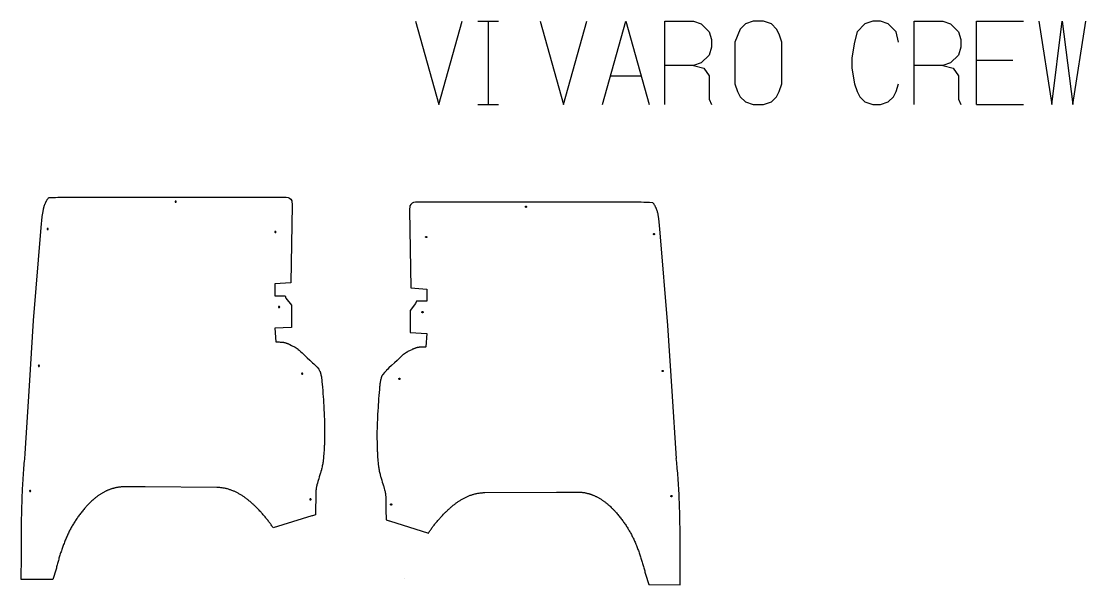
# Model space of a CAD drawing. Extents: x 149 to 7488, y 13 to 7902.
# Drawn here: x 149 to 3808, y 5966 to 7902 of the extents above; entities that cross this region are included whole.
import ezdxf

# ---------------------------------------------------------------- set-up
doc = ezdxf.new("R2010")
doc.units = 0
doc.layers.add('Default Layer', color=1, linetype='CONTINUOUS')

msp = doc.modelspace()

# ---------------------------------------------------------------- linework, layer by layer
at = {"layer": 'Default Layer'}
for points in [[(1504, 7901.8), (1584.4, 7616), (1664.7, 7901.8)], [(1718.3, 7901.8), (1789.8, 7901.8)], [(1754, 7901.8), (1754, 7616)], [(1932.6, 7901.8), (2013, 7616), (2093.4, 7901.8)], [(2146.9, 7616), (2227.3, 7901.8), (2307.7, 7616)], [(2361.2, 7616), (2361.2, 7901.8), (2459.5, 7901.8), (2486.3, 7892.8), (2513.1, 7866), (2522, 7839.2), (2522, 7812.5), (2513.1, 7785.7), (2486.3, 7758.9), (2459.5, 7749.9), (2361.2, 7749.9)], [(3164.9, 7830.3), (3156, 7866), (3129.2, 7892.8), (3102.4, 7901.8), (3075.6, 7901.8), (3048.8, 7892.8), (3022, 7866), (3013.1, 7830.3), (3004.2, 7776.7), (3004.2, 7741), (3013.1, 7687.4), (3022, 7660.6), (3031, 7642.8), (3048.8, 7624.9), (3075.6, 7616), (3102.4, 7616), (3129.2, 7624.9), (3147.1, 7642.8), (3156, 7660.6), (3164.9, 7687.4)], [(3218.5, 7616), (3218.5, 7901.8), (3316.7, 7901.8), (3343.5, 7892.8), (3370.3, 7866), (3379.2, 7839.2), (3379.2, 7812.5), (3370.3, 7785.7), (3343.5, 7758.9), (3316.7, 7749.9), (3218.5, 7749.9)], [(3432.8, 7616), (3432.8, 7901.8), (3593.5, 7901.8)], [(3647.1, 7901.8), (3691.8, 7616), (3727.5, 7901.8), (3763.2, 7616), (3807.9, 7901.8)], [(3432.8, 7767.8), (3557.8, 7767.8)], [(2459.5, 7749.9), (2495.2, 7741), (2513.1, 7714.2), (2513.1, 7633.9), (2522, 7616)], [(3316.7, 7749.9), (3352.4, 7741), (3370.3, 7714.2), (3370.3, 7633.9), (3379.2, 7616)], [(2173.7, 7714.2), (2280.9, 7714.2)], [(1718.3, 7616), (1789.8, 7616)], [(3432.8, 7616), (3593.5, 7616)], [(283.8, 7297.7), (283.8, 7297.7), (283.8, 7297.7), (283.8, 7297.7)], [(2280, 7280), (2280, 7280), (2280, 7280), (2280, 7280)], [(1465.5, 5988.4), (1465.5, 5988.4)]]:
    msp.add_lwpolyline(points, dxfattribs=at)
for points in [[(2763.1, 7830.3), (2754.2, 7857.1), (2745.2, 7875), (2727.4, 7892.8), (2700.6, 7901.8), (2664.9, 7901.8), (2638.1, 7892.8), (2620.2, 7875), (2602.4, 7830.3), (2602.4, 7687.4), (2611.3, 7660.6), (2620.2, 7642.8), (2638.1, 7624.9), (2664.9, 7616), (2700.6, 7616), (2727.4, 7624.9), (2745.2, 7642.8), (2754.2, 7660.6), (2763.1, 7687.4), (2763.1, 7830.3)], [(681.8, 7282.2), (681.8, 7282.4), (681.7, 7282.6), (681.7, 7282.8), (681.6, 7283), (681.5, 7283.2), (681.4, 7283.4), (681.3, 7283.5), (681.2, 7283.7), (681, 7283.8), (680.9, 7283.9), (680.7, 7284), (680.5, 7284.1), (680.4, 7284.2), (680.2, 7284.2), (680, 7284.2), (679.8, 7284.2), (679.6, 7284.2), (679.4, 7284.2), (679.2, 7284.2), (679, 7284.1), (678.8, 7284), (678.6, 7283.9), (678.5, 7283.8), (678.4, 7283.7), (678.2, 7283.5), (678.1, 7283.4), (678, 7283.2), (677.9, 7283), (677.9, 7282.8), (677.8, 7282.6), (677.8, 7282.4), (677.8, 7282.2), (677.8, 7282), (677.8, 7281.8), (677.9, 7281.7), (677.9, 7281.5), (678, 7281.3), (678.1, 7281.1), (678.2, 7281), (678.4, 7280.8), (678.5, 7280.7), (678.6, 7280.6), (678.8, 7280.5), (679, 7280.4), (679.2, 7280.3), (679.4, 7280.3), (679.6, 7280.3), (679.8, 7280.2), (680, 7280.3), (680.2, 7280.3), (680.4, 7280.3), (680.5, 7280.4), (680.7, 7280.5), (680.9, 7280.6), (681, 7280.7), (681.2, 7280.8), (681.3, 7281), (681.4, 7281.1), (681.5, 7281.3), (681.6, 7281.5), (681.7, 7281.7), (681.7, 7281.8), (681.8, 7282), (681.8, 7282.2)], [(1882, 7264.6), (1882, 7264.8), (1882, 7265), (1882.1, 7265.2), (1882.2, 7265.4), (1882.2, 7265.5), (1882.3, 7265.7), (1882.5, 7265.9), (1882.6, 7266), (1882.7, 7266.1), (1882.9, 7266.3), (1883, 7266.4), (1883.2, 7266.4), (1883.4, 7266.5), (1883.6, 7266.6), (1883.8, 7266.6), (1884, 7266.6), (1884.2, 7266.6), (1884.4, 7266.6), (1884.6, 7266.5), (1884.8, 7266.4), (1885, 7266.4), (1885.1, 7266.3), (1885.3, 7266.1), (1885.4, 7266), (1885.5, 7265.9), (1885.7, 7265.7), (1885.8, 7265.5), (1885.8, 7265.4), (1885.9, 7265.2), (1886, 7265), (1886, 7264.8), (1886, 7264.6), (1886, 7264.4), (1886, 7264.2), (1885.9, 7264), (1885.8, 7263.8), (1885.8, 7263.6), (1885.7, 7263.5), (1885.5, 7263.3), (1885.4, 7263.2), (1885.3, 7263), (1885.1, 7262.9), (1885, 7262.8), (1884.8, 7262.8), (1884.6, 7262.7), (1884.4, 7262.6), (1884.2, 7262.6), (1884, 7262.6), (1883.8, 7262.6), (1883.6, 7262.6), (1883.4, 7262.7), (1883.2, 7262.8), (1883, 7262.8), (1882.9, 7262.9), (1882.7, 7263), (1882.6, 7263.2), (1882.5, 7263.3), (1882.3, 7263.5), (1882.2, 7263.6), (1882.2, 7263.8), (1882.1, 7264), (1882, 7264.2), (1882, 7264.4), (1882, 7264.6)], [(241.8, 7188.2), (241.8, 7188.4), (241.7, 7188.6), (241.7, 7188.8), (241.6, 7189), (241.5, 7189.2), (241.4, 7189.4), (241.3, 7189.5), (241.2, 7189.7), (241, 7189.8), (240.9, 7189.9), (240.7, 7190), (240.5, 7190.1), (240.4, 7190.2), (240.2, 7190.2), (240, 7190.2), (239.8, 7190.2), (239.6, 7190.2), (239.4, 7190.2), (239.2, 7190.2), (239, 7190.1), (238.8, 7190), (238.6, 7189.9), (238.5, 7189.8), (238.4, 7189.7), (238.2, 7189.5), (238.1, 7189.4), (238, 7189.2), (237.9, 7189), (237.9, 7188.8), (237.8, 7188.6), (237.8, 7188.4), (237.8, 7188.2), (237.8, 7188), (237.8, 7187.8), (237.9, 7187.7), (237.9, 7187.5), (238, 7187.3), (238.1, 7187.1), (238.2, 7187), (238.4, 7186.8), (238.5, 7186.7), (238.6, 7186.6), (238.8, 7186.5), (239, 7186.4), (239.2, 7186.3), (239.4, 7186.3), (239.6, 7186.3), (239.8, 7186.2), (240, 7186.3), (240.2, 7186.3), (240.4, 7186.3), (240.5, 7186.4), (240.7, 7186.5), (240.9, 7186.6), (241, 7186.7), (241.2, 7186.8), (241.3, 7187), (241.4, 7187.1), (241.5, 7187.3), (241.6, 7187.5), (241.7, 7187.7), (241.7, 7187.8), (241.8, 7188), (241.8, 7188.2)], [(1024.8, 7178.2), (1024.8, 7178.4), (1024.7, 7178.6), (1024.7, 7178.8), (1024.6, 7179), (1024.5, 7179.2), (1024.4, 7179.4), (1024.3, 7179.5), (1024.2, 7179.7), (1024, 7179.8), (1023.9, 7179.9), (1023.7, 7180), (1023.5, 7180.1), (1023.4, 7180.2), (1023.2, 7180.2), (1023, 7180.2), (1022.8, 7180.2), (1022.6, 7180.2), (1022.4, 7180.2), (1022.2, 7180.2), (1022, 7180.1), (1021.8, 7180), (1021.6, 7179.9), (1021.5, 7179.8), (1021.4, 7179.7), (1021.2, 7179.5), (1021.1, 7179.4), (1021, 7179.2), (1020.9, 7179), (1020.9, 7178.8), (1020.8, 7178.6), (1020.8, 7178.4), (1020.8, 7178.2), (1020.8, 7178), (1020.8, 7177.8), (1020.9, 7177.7), (1020.9, 7177.5), (1021, 7177.3), (1021.1, 7177.1), (1021.2, 7177), (1021.4, 7176.8), (1021.5, 7176.7), (1021.6, 7176.6), (1021.8, 7176.5), (1022, 7176.4), (1022.2, 7176.3), (1022.4, 7176.3), (1022.6, 7176.3), (1022.8, 7176.2), (1023, 7176.3), (1023.2, 7176.3), (1023.4, 7176.3), (1023.5, 7176.4), (1023.7, 7176.5), (1023.9, 7176.6), (1024, 7176.7), (1024.2, 7176.8), (1024.3, 7177), (1024.4, 7177.1), (1024.5, 7177.3), (1024.6, 7177.5), (1024.7, 7177.7), (1024.7, 7177.8), (1024.8, 7178), (1024.8, 7178.2)], [(2322, 7170.6), (2322, 7170.8), (2322, 7171), (2322.1, 7171.2), (2322.2, 7171.4), (2322.2, 7171.5), (2322.3, 7171.7), (2322.5, 7171.9), (2322.6, 7172), (2322.7, 7172.1), (2322.9, 7172.3), (2323, 7172.4), (2323.2, 7172.4), (2323.4, 7172.5), (2323.6, 7172.6), (2323.8, 7172.6), (2324, 7172.6), (2324.2, 7172.6), (2324.4, 7172.6), (2324.6, 7172.5), (2324.8, 7172.4), (2325, 7172.4), (2325.1, 7172.3), (2325.3, 7172.1), (2325.4, 7172), (2325.5, 7171.9), (2325.7, 7171.7), (2325.8, 7171.5), (2325.8, 7171.4), (2325.9, 7171.2), (2326, 7171), (2326, 7170.8), (2326, 7170.6), (2326, 7170.4), (2326, 7170.2), (2325.9, 7170), (2325.8, 7169.8), (2325.8, 7169.6), (2325.7, 7169.5), (2325.5, 7169.3), (2325.4, 7169.2), (2325.3, 7169), (2325.1, 7168.9), (2325, 7168.8), (2324.8, 7168.8), (2324.6, 7168.7), (2324.4, 7168.6), (2324.2, 7168.6), (2324, 7168.6), (2323.8, 7168.6), (2323.6, 7168.6), (2323.4, 7168.7), (2323.2, 7168.8), (2323, 7168.8), (2322.9, 7168.9), (2322.7, 7169), (2322.6, 7169.2), (2322.5, 7169.3), (2322.3, 7169.5), (2322.2, 7169.6), (2322.2, 7169.8), (2322.1, 7170), (2322, 7170.2), (2322, 7170.4), (2322, 7170.6)], [(1539, 7160.6), (1539, 7160.8), (1539, 7161), (1539.1, 7161.2), (1539.2, 7161.4), (1539.2, 7161.5), (1539.3, 7161.7), (1539.5, 7161.9), (1539.6, 7162), (1539.7, 7162.1), (1539.9, 7162.3), (1540, 7162.4), (1540.2, 7162.4), (1540.4, 7162.5), (1540.6, 7162.6), (1540.8, 7162.6), (1541, 7162.6), (1541.2, 7162.6), (1541.4, 7162.6), (1541.6, 7162.5), (1541.8, 7162.4), (1542, 7162.4), (1542.1, 7162.3), (1542.3, 7162.1), (1542.4, 7162), (1542.5, 7161.9), (1542.7, 7161.7), (1542.8, 7161.5), (1542.8, 7161.4), (1542.9, 7161.2), (1543, 7161), (1543, 7160.8), (1543, 7160.6), (1543, 7160.4), (1543, 7160.2), (1542.9, 7160), (1542.8, 7159.8), (1542.8, 7159.6), (1542.7, 7159.5), (1542.5, 7159.3), (1542.4, 7159.2), (1542.3, 7159), (1542.1, 7158.9), (1542, 7158.8), (1541.8, 7158.8), (1541.6, 7158.7), (1541.4, 7158.6), (1541.2, 7158.6), (1541, 7158.6), (1540.8, 7158.6), (1540.6, 7158.6), (1540.4, 7158.7), (1540.2, 7158.8), (1540, 7158.8), (1539.9, 7158.9), (1539.7, 7159), (1539.6, 7159.2), (1539.5, 7159.3), (1539.3, 7159.5), (1539.2, 7159.6), (1539.2, 7159.8), (1539.1, 7160), (1539, 7160.2), (1539, 7160.4), (1539, 7160.6)], [(1037.4, 6920.3), (1037.4, 6920.5), (1037.4, 6920.7), (1037.3, 6920.9), (1037.3, 6921.1), (1037.2, 6921.3), (1037.1, 6921.4), (1037, 6921.6), (1036.8, 6921.7), (1036.7, 6921.8), (1036.5, 6922), (1036.4, 6922.1), (1036.2, 6922.1), (1036, 6922.2), (1035.8, 6922.3), (1035.6, 6922.3), (1035.4, 6922.3), (1035.2, 6922.3), (1035, 6922.3), (1034.8, 6922.2), (1034.6, 6922.1), (1034.5, 6922.1), (1034.3, 6922), (1034.1, 6921.8), (1034, 6921.7), (1033.9, 6921.6), (1033.8, 6921.4), (1033.7, 6921.3), (1033.6, 6921.1), (1033.5, 6920.9), (1033.5, 6920.7), (1033.4, 6920.5), (1033.4, 6920.3), (1033.4, 6920.1), (1033.5, 6919.9), (1033.5, 6919.7), (1033.6, 6919.5), (1033.7, 6919.3), (1033.8, 6919.2), (1033.9, 6919), (1034, 6918.9), (1034.1, 6918.8), (1034.3, 6918.6), (1034.5, 6918.5), (1034.6, 6918.5), (1034.8, 6918.4), (1035, 6918.3), (1035.2, 6918.3), (1035.4, 6918.3), (1035.6, 6918.3), (1035.8, 6918.3), (1036, 6918.4), (1036.2, 6918.5), (1036.4, 6918.5), (1036.5, 6918.6), (1036.7, 6918.8), (1036.8, 6918.9), (1037, 6919), (1037.1, 6919.2), (1037.2, 6919.3), (1037.3, 6919.5), (1037.3, 6919.7), (1037.4, 6919.9), (1037.4, 6920.1), (1037.4, 6920.3)], [(1526.4, 6902.7), (1526.4, 6902.9), (1526.4, 6903.1), (1526.4, 6903.2), (1526.5, 6903.4), (1526.6, 6903.6), (1526.7, 6903.8), (1526.8, 6903.9), (1526.9, 6904.1), (1527.1, 6904.2), (1527.2, 6904.3), (1527.4, 6904.4), (1527.6, 6904.5), (1527.8, 6904.6), (1528, 6904.6), (1528.2, 6904.6), (1528.4, 6904.7), (1528.6, 6904.6), (1528.8, 6904.6), (1529, 6904.6), (1529.1, 6904.5), (1529.3, 6904.4), (1529.5, 6904.3), (1529.6, 6904.2), (1529.8, 6904.1), (1529.9, 6903.9), (1530, 6903.8), (1530.1, 6903.6), (1530.2, 6903.4), (1530.3, 6903.2), (1530.3, 6903.1), (1530.3, 6902.9), (1530.4, 6902.7), (1530.3, 6902.4), (1530.3, 6902.2), (1530.3, 6902.1), (1530.2, 6901.9), (1530.1, 6901.7), (1530, 6901.5), (1529.9, 6901.4), (1529.8, 6901.2), (1529.6, 6901.1), (1529.5, 6901), (1529.3, 6900.9), (1529.1, 6900.8), (1529, 6900.7), (1528.8, 6900.7), (1528.6, 6900.7), (1528.4, 6900.7), (1528.2, 6900.7), (1528, 6900.7), (1527.8, 6900.7), (1527.6, 6900.8), (1527.4, 6900.9), (1527.2, 6901), (1527.1, 6901.1), (1526.9, 6901.2), (1526.8, 6901.4), (1526.7, 6901.5), (1526.6, 6901.7), (1526.5, 6901.9), (1526.4, 6902.1), (1526.4, 6902.2), (1526.4, 6902.4), (1526.4, 6902.7)], [(211.8, 6718.2), (211.8, 6718.4), (211.7, 6718.6), (211.7, 6718.8), (211.6, 6719), (211.5, 6719.2), (211.4, 6719.4), (211.3, 6719.5), (211.2, 6719.7), (211, 6719.8), (210.9, 6719.9), (210.7, 6720), (210.5, 6720.1), (210.4, 6720.2), (210.2, 6720.2), (210, 6720.2), (209.8, 6720.2), (209.6, 6720.2), (209.4, 6720.2), (209.2, 6720.2), (209, 6720.1), (208.8, 6720), (208.6, 6719.9), (208.5, 6719.8), (208.4, 6719.7), (208.2, 6719.5), (208.1, 6719.4), (208, 6719.2), (207.9, 6719), (207.9, 6718.8), (207.8, 6718.6), (207.8, 6718.4), (207.8, 6718.2), (207.8, 6718), (207.8, 6717.8), (207.9, 6717.7), (207.9, 6717.5), (208, 6717.3), (208.1, 6717.1), (208.2, 6717), (208.4, 6716.8), (208.5, 6716.7), (208.6, 6716.6), (208.8, 6716.5), (209, 6716.4), (209.2, 6716.3), (209.4, 6716.3), (209.6, 6716.3), (209.8, 6716.2), (210, 6716.3), (210.2, 6716.3), (210.4, 6716.3), (210.5, 6716.4), (210.7, 6716.5), (210.9, 6716.6), (211, 6716.7), (211.2, 6716.8), (211.3, 6717), (211.4, 6717.1), (211.5, 6717.3), (211.6, 6717.5), (211.7, 6717.7), (211.7, 6717.8), (211.8, 6718), (211.8, 6718.2)], [(2352, 6700.6), (2352, 6700.8), (2352, 6701), (2352.1, 6701.2), (2352.2, 6701.4), (2352.2, 6701.5), (2352.3, 6701.7), (2352.5, 6701.9), (2352.6, 6702), (2352.7, 6702.1), (2352.9, 6702.3), (2353, 6702.4), (2353.2, 6702.4), (2353.4, 6702.5), (2353.6, 6702.6), (2353.8, 6702.6), (2354, 6702.6), (2354.2, 6702.6), (2354.4, 6702.6), (2354.6, 6702.5), (2354.8, 6702.4), (2355, 6702.4), (2355.1, 6702.3), (2355.3, 6702.1), (2355.4, 6702), (2355.5, 6701.9), (2355.7, 6701.7), (2355.8, 6701.5), (2355.8, 6701.4), (2355.9, 6701.2), (2356, 6701), (2356, 6700.8), (2356, 6700.6), (2356, 6700.4), (2356, 6700.2), (2355.9, 6700), (2355.8, 6699.8), (2355.8, 6699.6), (2355.7, 6699.5), (2355.5, 6699.3), (2355.4, 6699.2), (2355.3, 6699), (2355.1, 6698.9), (2355, 6698.8), (2354.8, 6698.8), (2354.6, 6698.7), (2354.4, 6698.6), (2354.2, 6698.6), (2354, 6698.6), (2353.8, 6698.6), (2353.6, 6698.6), (2353.4, 6698.7), (2353.2, 6698.8), (2353, 6698.8), (2352.9, 6698.9), (2352.7, 6699), (2352.6, 6699.2), (2352.5, 6699.3), (2352.3, 6699.5), (2352.2, 6699.6), (2352.2, 6699.8), (2352.1, 6700), (2352, 6700.2), (2352, 6700.4), (2352, 6700.6)], [(1116.8, 6691.2), (1116.8, 6691.4), (1116.7, 6691.6), (1116.7, 6691.8), (1116.6, 6692), (1116.5, 6692.2), (1116.4, 6692.4), (1116.3, 6692.5), (1116.2, 6692.7), (1116, 6692.8), (1115.9, 6692.9), (1115.7, 6693), (1115.5, 6693.1), (1115.4, 6693.2), (1115.2, 6693.2), (1115, 6693.2), (1114.8, 6693.2), (1114.6, 6693.2), (1114.4, 6693.2), (1114.2, 6693.2), (1114, 6693.1), (1113.8, 6693), (1113.6, 6692.9), (1113.5, 6692.8), (1113.4, 6692.7), (1113.2, 6692.5), (1113.1, 6692.4), (1113, 6692.2), (1112.9, 6692), (1112.9, 6691.8), (1112.8, 6691.6), (1112.8, 6691.4), (1112.8, 6691.2), (1112.8, 6691), (1112.8, 6690.8), (1112.9, 6690.7), (1112.9, 6690.5), (1113, 6690.3), (1113.1, 6690.1), (1113.2, 6690), (1113.4, 6689.8), (1113.5, 6689.7), (1113.6, 6689.6), (1113.8, 6689.5), (1114, 6689.4), (1114.2, 6689.3), (1114.4, 6689.3), (1114.6, 6689.3), (1114.8, 6689.2), (1115, 6689.3), (1115.2, 6689.3), (1115.4, 6689.3), (1115.5, 6689.4), (1115.7, 6689.5), (1115.9, 6689.6), (1116, 6689.7), (1116.2, 6689.8), (1116.3, 6690), (1116.4, 6690.1), (1116.5, 6690.3), (1116.6, 6690.5), (1116.7, 6690.7), (1116.7, 6690.8), (1116.8, 6691), (1116.8, 6691.2)], [(1447, 6673.6), (1447, 6673.8), (1447, 6674), (1447.1, 6674.2), (1447.2, 6674.4), (1447.2, 6674.5), (1447.3, 6674.7), (1447.5, 6674.9), (1447.6, 6675), (1447.7, 6675.1), (1447.9, 6675.3), (1448, 6675.4), (1448.2, 6675.4), (1448.4, 6675.5), (1448.6, 6675.6), (1448.8, 6675.6), (1449, 6675.6), (1449.2, 6675.6), (1449.4, 6675.6), (1449.6, 6675.5), (1449.8, 6675.4), (1450, 6675.4), (1450.1, 6675.3), (1450.3, 6675.1), (1450.4, 6675), (1450.5, 6674.9), (1450.7, 6674.7), (1450.8, 6674.5), (1450.8, 6674.4), (1450.9, 6674.2), (1451, 6674), (1451, 6673.8), (1451, 6673.6), (1451, 6673.4), (1451, 6673.2), (1450.9, 6673), (1450.8, 6672.8), (1450.8, 6672.6), (1450.7, 6672.5), (1450.5, 6672.3), (1450.4, 6672.2), (1450.3, 6672), (1450.1, 6671.9), (1450, 6671.8), (1449.8, 6671.8), (1449.6, 6671.7), (1449.4, 6671.6), (1449.2, 6671.6), (1449, 6671.6), (1448.8, 6671.6), (1448.6, 6671.6), (1448.4, 6671.7), (1448.2, 6671.8), (1448, 6671.8), (1447.9, 6671.9), (1447.7, 6672), (1447.6, 6672.2), (1447.5, 6672.3), (1447.3, 6672.5), (1447.2, 6672.6), (1447.2, 6672.8), (1447.1, 6673), (1447, 6673.2), (1447, 6673.4), (1447, 6673.6)], [(181.8, 6288.2), (181.8, 6288.4), (181.7, 6288.6), (181.7, 6288.8), (181.6, 6289), (181.5, 6289.2), (181.4, 6289.4), (181.3, 6289.5), (181.2, 6289.7), (181, 6289.8), (180.9, 6289.9), (180.7, 6290), (180.5, 6290.1), (180.4, 6290.2), (180.2, 6290.2), (180, 6290.2), (179.8, 6290.2), (179.6, 6290.2), (179.4, 6290.2), (179.2, 6290.2), (179, 6290.1), (178.8, 6290), (178.6, 6289.9), (178.5, 6289.8), (178.4, 6289.7), (178.2, 6289.5), (178.1, 6289.4), (178, 6289.2), (177.9, 6289), (177.9, 6288.8), (177.8, 6288.6), (177.8, 6288.4), (177.8, 6288.2), (177.8, 6288), (177.8, 6287.8), (177.9, 6287.7), (177.9, 6287.5), (178, 6287.3), (178.1, 6287.1), (178.2, 6287), (178.4, 6286.8), (178.5, 6286.7), (178.6, 6286.6), (178.8, 6286.5), (179, 6286.4), (179.2, 6286.3), (179.4, 6286.3), (179.6, 6286.3), (179.8, 6286.2), (180, 6286.3), (180.2, 6286.3), (180.4, 6286.3), (180.5, 6286.4), (180.7, 6286.5), (180.9, 6286.6), (181, 6286.7), (181.2, 6286.8), (181.3, 6287), (181.4, 6287.1), (181.5, 6287.3), (181.6, 6287.5), (181.7, 6287.7), (181.7, 6287.8), (181.8, 6288), (181.8, 6288.2)], [(1145.3, 6259.5), (1145.3, 6259.7), (1145.3, 6259.9), (1145.2, 6260.1), (1145.1, 6260.3), (1145.1, 6260.4), (1145, 6260.6), (1144.8, 6260.8), (1144.7, 6260.9), (1144.6, 6261), (1144.4, 6261.1), (1144.2, 6261.2), (1144.1, 6261.3), (1143.9, 6261.4), (1143.7, 6261.4), (1143.5, 6261.5), (1143.3, 6261.5), (1143.1, 6261.5), (1142.9, 6261.4), (1142.7, 6261.4), (1142.5, 6261.3), (1142.3, 6261.2), (1142.2, 6261.1), (1142, 6261), (1141.9, 6260.9), (1141.8, 6260.8), (1141.6, 6260.6), (1141.5, 6260.4), (1141.5, 6260.3), (1141.4, 6260.1), (1141.3, 6259.9), (1141.3, 6259.7), (1141.3, 6259.5), (1141.3, 6259.3), (1141.3, 6259.1), (1141.4, 6258.9), (1141.5, 6258.7), (1141.5, 6258.5), (1141.6, 6258.4), (1141.8, 6258.2), (1141.9, 6258.1), (1142, 6257.9), (1142.2, 6257.8), (1142.3, 6257.7), (1142.5, 6257.6), (1142.7, 6257.6), (1142.9, 6257.5), (1143.1, 6257.5), (1143.3, 6257.5), (1143.5, 6257.5), (1143.7, 6257.5), (1143.9, 6257.6), (1144.1, 6257.6), (1144.2, 6257.7), (1144.4, 6257.8), (1144.6, 6257.9), (1144.7, 6258.1), (1144.8, 6258.2), (1145, 6258.4), (1145.1, 6258.5), (1145.1, 6258.7), (1145.2, 6258.9), (1145.3, 6259.1), (1145.3, 6259.3), (1145.3, 6259.5)], [(2382, 6270.6), (2382, 6270.8), (2382, 6271), (2382.1, 6271.2), (2382.2, 6271.4), (2382.2, 6271.5), (2382.3, 6271.7), (2382.5, 6271.9), (2382.6, 6272), (2382.7, 6272.1), (2382.9, 6272.3), (2383, 6272.4), (2383.2, 6272.4), (2383.4, 6272.5), (2383.6, 6272.6), (2383.8, 6272.6), (2384, 6272.6), (2384.2, 6272.6), (2384.4, 6272.6), (2384.6, 6272.5), (2384.8, 6272.4), (2385, 6272.4), (2385.1, 6272.3), (2385.3, 6272.1), (2385.4, 6272), (2385.5, 6271.9), (2385.7, 6271.7), (2385.8, 6271.5), (2385.8, 6271.4), (2385.9, 6271.2), (2386, 6271), (2386, 6270.8), (2386, 6270.6), (2386, 6270.4), (2386, 6270.2), (2385.9, 6270), (2385.8, 6269.8), (2385.8, 6269.6), (2385.7, 6269.5), (2385.5, 6269.3), (2385.4, 6269.2), (2385.3, 6269), (2385.1, 6268.9), (2385, 6268.8), (2384.8, 6268.8), (2384.6, 6268.7), (2384.4, 6268.6), (2384.2, 6268.6), (2384, 6268.6), (2383.8, 6268.6), (2383.6, 6268.6), (2383.4, 6268.7), (2383.2, 6268.8), (2383, 6268.8), (2382.9, 6268.9), (2382.7, 6269), (2382.6, 6269.2), (2382.5, 6269.3), (2382.3, 6269.5), (2382.2, 6269.6), (2382.2, 6269.8), (2382.1, 6270), (2382, 6270.2), (2382, 6270.4), (2382, 6270.6)], [(1418.5, 6241.8), (1418.5, 6242), (1418.5, 6242.2), (1418.6, 6242.4), (1418.6, 6242.6), (1418.7, 6242.8), (1418.8, 6243), (1418.9, 6243.1), (1419.1, 6243.2), (1419.2, 6243.4), (1419.4, 6243.5), (1419.5, 6243.6), (1419.7, 6243.7), (1419.9, 6243.7), (1420.1, 6243.8), (1420.3, 6243.8), (1420.5, 6243.8), (1420.7, 6243.8), (1420.9, 6243.8), (1421.1, 6243.7), (1421.3, 6243.7), (1421.4, 6243.6), (1421.6, 6243.5), (1421.7, 6243.4), (1421.9, 6243.2), (1422, 6243.1), (1422.1, 6243), (1422.2, 6242.8), (1422.3, 6242.6), (1422.4, 6242.4), (1422.4, 6242.2), (1422.5, 6242), (1422.5, 6241.8), (1422.5, 6241.6), (1422.4, 6241.4), (1422.4, 6241.2), (1422.3, 6241.1), (1422.2, 6240.9), (1422.1, 6240.7), (1422, 6240.6), (1421.9, 6240.4), (1421.7, 6240.3), (1421.6, 6240.2), (1421.4, 6240.1), (1421.3, 6240), (1421.1, 6239.9), (1420.9, 6239.9), (1420.7, 6239.8), (1420.5, 6239.8), (1420.3, 6239.8), (1420.1, 6239.9), (1419.9, 6239.9), (1419.7, 6240), (1419.5, 6240.1), (1419.4, 6240.2), (1419.2, 6240.3), (1419.1, 6240.4), (1418.9, 6240.6), (1418.8, 6240.7), (1418.7, 6240.9), (1418.6, 6241.1), (1418.6, 6241.2), (1418.5, 6241.4), (1418.5, 6241.6), (1418.5, 6241.8)]]:
    msp.add_lwpolyline(points, close=True, dxfattribs=at)
for points in [[(1078.8, 7285), (1080, 7270.3), (1075.9, 7003.7), (1020.7, 6999.4), (1020.7, 6958.6), (1055.9, 6958.6), (1059, 6950.3), (1078.4, 6926.4), (1078.4, 6850.4), (1020.3, 6847.2), (1023.7, 6800.5), (1025.6, 6800.4), (1027.5, 6800.3), (1029.5, 6800.3), (1031.4, 6800.2), (1035.3, 6800.1), (1039.2, 6800), (1041.2, 6800), (1043.1, 6799.9), (1044.9, 6799.7), (1046.8, 6799.6), (1048.6, 6799.4), (1050.3, 6799.2), (1051.2, 6799), (1052, 6798.9), (1052.9, 6798.7), (1053.7, 6798.5), (1055.3, 6798.1), (1056.9, 6797.7), (1058.5, 6797.2), (1060.1, 6796.6), (1061.7, 6796), (1063.3, 6795.4), (1064.9, 6794.7), (1066.5, 6794), (1068, 6793.3), (1069.5, 6792.6), (1072.5, 6791.2), (1078, 6788.5), (1080.5, 6787.3), (1083.1, 6786), (1085.6, 6784.7), (1088.2, 6783.4), (1089.4, 6782.7), (1090.6, 6782), (1091.9, 6781.3), (1093.1, 6780.5), (1094.3, 6779.8), (1095.5, 6779), (1096.7, 6778.2), (1097.8, 6777.4), (1098.5, 6776.9), (1099.3, 6776.2), (1100.3, 6775.4), (1101.4, 6774.4), (1104, 6772.1), (1107.1, 6769.3), (1110.6, 6766.1), (1114.5, 6762.5), (1123, 6754.6), (1132.2, 6745.9), (1141.6, 6737.1), (1150.7, 6728.6), (1154.9, 6724.7), (1158.9, 6721), (1159.2, 6720.7), (1159.6, 6720.3), (1165.8, 6713.3), (1171.9, 6706.5), (1172, 6706.4), (1172, 6706.3), (1172.7, 6705), (1173.3, 6703.8), (1174.7, 6701.4), (1175.3, 6700.1), (1175.9, 6698.9), (1176.2, 6698.3), (1176.5, 6697.6), (1176.7, 6697), (1177, 6696.3), (1177.2, 6695.6), (1177.5, 6694.7), (1177.8, 6693.7), (1178.1, 6692.5), (1178.7, 6689.9), (1179.4, 6686.9), (1180, 6683.8), (1180.7, 6680.6), (1181.2, 6677.5), (1181.5, 6676), (1181.7, 6674.6), (1181.9, 6672.9), (1182.2, 6670.4), (1182.5, 6667.3), (1182.8, 6663.6), (1183.6, 6654.9), (1184.5, 6644.8), (1185.3, 6633.8), (1186.2, 6622.7), (1186.9, 6612), (1187.6, 6602.3), (1188.2, 6592.3), (1188.9, 6581), (1189.6, 6568.6), (1190.2, 6555.8), (1190.5, 6549.3), (1190.8, 6542.9), (1191.1, 6536.6), (1191.3, 6530.4), (1191.5, 6524.5), (1191.7, 6518.8), (1191.9, 6513.4), (1191.9, 6508.5), (1192, 6503.6), (1192, 6498.6), (1192, 6493.3), (1191.9, 6488), (1191.9, 6482.6), (1191.8, 6477.2), (1191.7, 6471.9), (1191.6, 6466.6), (1191.5, 6461.4), (1191.3, 6456.4), (1191, 6447.1), (1190.9, 6442.9), (1190.7, 6439.1), (1190.5, 6435.6), (1190.4, 6432.6), (1190, 6427), (1189.6, 6421), (1189.1, 6414.9), (1188.6, 6408.9), (1188.1, 6403.1), (1187.5, 6397.8), (1187.3, 6395.3), (1187, 6393), (1186.7, 6390.8), (1186.4, 6388.9), (1185.9, 6385.3), (1185.3, 6381.6), (1184.6, 6378), (1183.9, 6374.4), (1183.1, 6370.8), (1182.3, 6367.2), (1181.5, 6363.7), (1180.6, 6360.1), (1180.1, 6358.1), (1179.4, 6355.7), (1178.6, 6353), (1177.7, 6350.1), (1175.7, 6343.6), (1173.6, 6336.8), (1171.5, 6330), (1169.6, 6323.8), (1168.7, 6321.1), (1168, 6318.7), (1167.4, 6316.6), (1167, 6315), (1165.6, 6309.4), (1164.9, 6306.6), (1164.2, 6303.8), (1163.6, 6301), (1163.4, 6299.6), (1163.1, 6298.1), (1162.9, 6296.7), (1162.7, 6295.3), (1162.5, 6293.9), (1162.3, 6292.5), (1162.2, 6291.6), (1162.1, 6290.6), (1162, 6287.8), (1161.9, 6284.2), (1161.7, 6279.9), (1161.6, 6275), (1161.5, 6269.5), (1161.4, 6257.5), (1161.1, 6231.1), (1160.9, 6218.3), (1160.7, 6206.7), (1149.9, 6203.2), (1148.5, 6202.8), (1015.4, 6161.6), (1013.7, 6164.1), (1012, 6166.6), (1010.2, 6169), (1008.5, 6171.5), (1006.7, 6173.9), (1005, 6176.4), (1003.2, 6178.8), (1001.4, 6181.2), (999.4, 6183.8), (997.5, 6186.4), (995.5, 6188.9), (993.5, 6191.5), (991.5, 6194), (989.4, 6196.5), (987.4, 6199), (985.3, 6201.5), (983.1, 6204.1), (980.8, 6206.7), (978.6, 6209.3), (976.3, 6211.8), (974.3, 6214.1), (972.2, 6216.4), (969.6, 6219.2), (967, 6221.9), (963.3, 6225.8), (959.5, 6229.7), (957.6, 6231.6), (955.7, 6233.4), (953.8, 6235.3), (951.9, 6237.2), (949.9, 6239), (948, 6240.9), (946, 6242.7), (944, 6244.5), (942, 6246.3), (940, 6248.1), (938, 6249.8), (936, 6251.6), (933.9, 6253.3), (931.9, 6255), (929.8, 6256.7), (927.7, 6258.3), (925.6, 6260), (923.5, 6261.6), (921.4, 6263.2), (919.3, 6264.7), (917.1, 6266.3), (915, 6267.8), (912.8, 6269.3), (910.6, 6270.8), (908.4, 6272.2), (906.2, 6273.6), (903.9, 6275), (901.7, 6276.4), (899.4, 6277.7), (897.2, 6279), (894.9, 6280.3), (892.5, 6281.5), (890.2, 6282.7), (887.9, 6283.9), (885.5, 6285), (883.1, 6286.1), (880.8, 6287.2), (878.3, 6288.2), (875.9, 6289.2), (873.5, 6290.2), (871, 6291.1), (868.6, 6292), (866.1, 6292.8), (863.6, 6293.6), (861, 6294.4), (858.5, 6295.1), (855.9, 6295.8), (853.3, 6296.4), (850.7, 6297), (848.1, 6297.6), (845.5, 6298.1), (842.8, 6298.5), (840.2, 6299), (837.5, 6299.3), (834.8, 6299.6), (832, 6299.9), (829.3, 6300.1), (826.5, 6300.3), (823.7, 6300.4), (820.9, 6300.5), (820.9, 6300.8), (575, 6302.4), (504.3, 6302.4), (502.1, 6302.4), (499.9, 6302.3), (497.4, 6302.2), (494.9, 6302.1), (492.6, 6302), (490.3, 6301.8), (488, 6301.5), (485.7, 6301.3), (483.5, 6301), (481.2, 6300.6), (479, 6300.2), (476.7, 6299.8), (474.5, 6299.4), (472.3, 6298.9), (470.1, 6298.4), (467.9, 6297.8), (466.1, 6297.3), (464.3, 6296.8), (462.5, 6296.3), (460.7, 6295.8), (458.9, 6295.2), (457.1, 6294.6), (455.4, 6294), (453.6, 6293.3), (451.9, 6292.7), (450.1, 6292), (448.4, 6291.3), (446.7, 6290.6), (445, 6289.8), (443.3, 6289.1), (441.6, 6288.3), (439.9, 6287.5), (437.8, 6286.5), (435.8, 6285.4), (433.8, 6284.4), (431.7, 6283.3), (429.8, 6282.2), (427.8, 6281), (425.8, 6279.9), (423.8, 6278.7), (421.9, 6277.5), (420, 6276.2), (418.1, 6275), (416.2, 6273.7), (414.3, 6272.4), (412.4, 6271.1), (410.6, 6269.7), (408.8, 6268.4), (406.9, 6267), (405.2, 6265.6), (403.4, 6264.2), (401.6, 6262.8), (399.9, 6261.3), (398.1, 6259.8), (396.4, 6258.4), (394.7, 6256.9), (392.1, 6254.5), (389.5, 6252.1), (387, 6249.7), (384.5, 6247.3), (382.8, 6245.6), (381.1, 6243.8), (379.4, 6242.1), (377.7, 6240.3), (376.1, 6238.5), (374.4, 6236.7), (372.8, 6234.9), (371.2, 6233.1), (368.8, 6230.4), (366.5, 6227.6), (364.1, 6224.9), (361.8, 6222.1), (359.5, 6219.3), (357.3, 6216.5), (355, 6213.6), (352.8, 6210.8), (350.6, 6207.9), (348.4, 6205.1), (346.3, 6202.2), (344.2, 6199.2), (342.1, 6196.3), (340, 6193.4), (338, 6190.4), (336, 6187.4), (334, 6184.4), (332.1, 6181.4), (330.2, 6178.3), (328.3, 6175.3), (326.4, 6172.2), (324.6, 6169.1), (322.8, 6166), (321, 6162.8), (319.3, 6159.7), (317.6, 6156.5), (315.9, 6153.3), (314.3, 6150.1), (312.7, 6146.8), (311.1, 6143.6), (309.6, 6140.3), (308.1, 6137), (306.5, 6133.4), (305, 6129.9), (303.5, 6126.3), (302, 6122.7), (300.5, 6119.2), (299, 6115.6), (297.6, 6112), (296.2, 6108.4), (294.8, 6104.8), (293.5, 6101.2), (292.1, 6097.6), (290.8, 6093.9), (289.5, 6090.3), (288.2, 6086.7), (287, 6083), (285.8, 6079.3), (284.5, 6075.7), (283.4, 6072), (282.2, 6068.3), (281.1, 6064.7), (279.9, 6061), (278.8, 6057.3), (277.8, 6053.6), (276.7, 6049.9), (275.7, 6046.1), (274.6, 6042.4), (273.6, 6038.7), (272.7, 6034.9), (271.7, 6031.2), (270.8, 6027.4), (269.9, 6023.7), (269, 6019.9), (268.8, 6019.9), (257.2, 5984.3), (149.3, 5984), (149.4, 5997.6), (149.4, 6011.1), (149.5, 6038.2), (149.6, 6075.5), (149.6, 6094.2), (149.7, 6112.8), (149.8, 6129.8), (149.9, 6146.7), (150.1, 6163.7), (150.3, 6180.6), (150.5, 6194.2), (150.8, 6207.8), (151, 6221.3), (151.4, 6234.9), (151.8, 6248.4), (152, 6255.2), (152.3, 6262), (152.5, 6268.7), (152.8, 6275.5), (153.1, 6282.3), (153.4, 6289), (153.8, 6297.9), (154.3, 6306.8), (154.7, 6315.7), (155.3, 6324.6), (155.8, 6333.5), (156.4, 6342.3), (157.1, 6351.2), (157.7, 6360.1), (158.4, 6367.7), (159, 6375.3), (159.7, 6382.9), (160.4, 6390.5), (161, 6397.3), (161.7, 6404), (162.4, 6410.8), (163.1, 6417.5), (163, 6417.5), (177.5, 6649.1), (191.8, 6874.3), (218, 7193), (221.5, 7230.5), (221.5, 7231.2), (224.4, 7248.9), (224.6, 7250.5), (224.8, 7252.1), (225.1, 7253.7), (225.4, 7255.2), (225.7, 7256.8), (226, 7258.4), (226.4, 7260), (226.7, 7261.5), (227.1, 7263.1), (227.6, 7264.6), (228, 7266.2), (228.5, 7267.7), (229, 7269.2), (229.6, 7270.7), (230.1, 7272.3), (230.7, 7273.8), (231.3, 7275.2), (232, 7276.7), (232.6, 7278.2), (233.3, 7279.6), (234, 7281.1), (234.8, 7282.5), (235.5, 7283.9), (236.3, 7285.4), (237.1, 7286.8), (237.9, 7288.1), (238.8, 7289.5), (239.7, 7290.9), (240.6, 7292.2), (241.5, 7293.5), (242.4, 7294.8), (243.4, 7296.1), (255.1, 7296.6), (266.8, 7297), (275.3, 7297.3), (283.8, 7297.7), (496.5, 7297.7), (1060.1, 7297.9, -0.310876), (1078.8, 7285)], [(1485, 7267.4), (1483.8, 7252.7), (1487.8, 6986), (1543, 6981.8), (1543, 6940.9), (1507.9, 6940.9), (1504.7, 6932.6), (1485.4, 6908.7), (1485.4, 6832.8), (1543.5, 6829.6), (1540.1, 6782.9), (1538.2, 6782.8), (1536.2, 6782.7), (1534.3, 6782.6), (1532.4, 6782.6), (1528.4, 6782.5), (1524.5, 6782.4), (1522.6, 6782.3), (1520.7, 6782.2), (1518.8, 6782.1), (1517, 6781.9), (1515.2, 6781.7), (1513.4, 6781.5), (1512.6, 6781.4), (1511.7, 6781.2), (1510.9, 6781.1), (1510.1, 6780.9), (1508.5, 6780.5), (1506.9, 6780), (1505.3, 6779.5), (1503.7, 6778.9), (1502.1, 6778.3), (1500.5, 6777.7), (1498.9, 6777.1), (1497.3, 6776.4), (1495.8, 6775.7), (1494.2, 6775), (1491.3, 6773.5), (1485.8, 6770.9), (1483.2, 6769.6), (1480.7, 6768.4), (1478.1, 6767.1), (1475.6, 6765.7), (1474.4, 6765), (1473.1, 6764.3), (1471.9, 6763.6), (1470.7, 6762.9), (1469.5, 6762.1), (1468.3, 6761.3), (1467.1, 6760.5), (1465.9, 6759.7), (1465.3, 6759.2), (1464.5, 6758.6), (1463.5, 6757.7), (1462.4, 6756.8), (1459.8, 6754.5), (1456.7, 6751.7), (1453.2, 6748.4), (1449.3, 6744.9), (1440.7, 6736.9), (1431.5, 6728.3), (1422.1, 6719.5), (1413.1, 6711), (1408.9, 6707), (1404.9, 6703.3), (1404.5, 6703), (1404.2, 6702.7), (1397.9, 6695.7), (1391.8, 6688.8), (1391.8, 6688.7), (1391.7, 6688.6), (1391.1, 6687.4), (1390.4, 6686.1), (1389.1, 6683.7), (1388.5, 6682.5), (1387.8, 6681.2), (1387.6, 6680.6), (1387.3, 6680), (1387, 6679.3), (1386.8, 6678.7), (1386.5, 6678), (1386.3, 6677.1), (1386, 6676), (1385.7, 6674.9), (1385, 6672.2), (1384.4, 6669.3), (1383.7, 6666.1), (1383.1, 6663), (1382.6, 6659.9), (1382.3, 6658.4), (1382.1, 6657), (1381.9, 6655.2), (1381.6, 6652.7), (1381.3, 6649.6), (1380.9, 6646), (1380.2, 6637.2), (1379.3, 6627.1), (1378.5, 6616.2), (1377.6, 6605.1), (1376.8, 6594.4), (1376.2, 6584.6), (1375.6, 6574.7), (1374.9, 6563.3), (1374.2, 6551), (1373.6, 6538.1), (1373.2, 6531.7), (1372.9, 6525.2), (1372.7, 6518.9), (1372.4, 6512.7), (1372.2, 6506.8), (1372, 6501.1), (1371.9, 6495.8), (1371.8, 6490.8), (1371.8, 6486), (1371.8, 6480.9), (1371.8, 6475.7), (1371.8, 6470.4), (1371.9, 6465), (1372, 6459.6), (1372.1, 6454.2), (1372.2, 6448.9), (1372.3, 6443.7), (1372.5, 6438.7), (1372.8, 6429.5), (1372.9, 6425.3), (1373.1, 6421.4), (1373.2, 6418), (1373.4, 6415), (1373.7, 6409.3), (1374.1, 6403.3), (1374.6, 6397.3), (1375.1, 6391.3), (1375.7, 6385.5), (1376.2, 6380.1), (1376.5, 6377.6), (1376.8, 6375.3), (1377.1, 6373.2), (1377.3, 6371.2), (1377.9, 6367.6), (1378.5, 6364), (1379.2, 6360.4), (1379.9, 6356.8), (1380.7, 6353.2), (1381.5, 6349.6), (1382.3, 6346), (1383.2, 6342.4), (1383.7, 6340.4), (1384.4, 6338.1), (1385.2, 6335.4), (1386.1, 6332.4), (1388, 6325.9), (1390.2, 6319.1), (1392.3, 6312.4), (1394.2, 6306.2), (1395, 6303.4), (1395.8, 6301), (1396.3, 6298.9), (1396.8, 6297.3), (1398.2, 6291.7), (1398.9, 6288.9), (1399.5, 6286.1), (1400.1, 6283.3), (1400.4, 6281.9), (1400.7, 6280.5), (1400.9, 6279.1), (1401.1, 6277.7), (1401.3, 6276.2), (1401.5, 6274.8), (1401.6, 6274), (1401.6, 6272.9), (1401.8, 6270.1), (1401.9, 6266.5), (1402, 6262.2), (1402.1, 6257.3), (1402.2, 6251.9), (1402.4, 6239.8), (1402.7, 6213.5), (1402.9, 6200.7), (1403, 6189.1), (1413.9, 6185.6), (1415.3, 6185.2), (1548.4, 6143.9), (1550.1, 6146.4), (1551.8, 6148.9), (1553.5, 6151.4), (1555.3, 6153.8), (1557, 6156.3), (1558.8, 6158.7), (1560.6, 6161.2), (1562.4, 6163.6), (1564.3, 6166.2), (1566.3, 6168.7), (1568.3, 6171.3), (1570.3, 6173.8), (1572.3, 6176.3), (1574.3, 6178.8), (1576.4, 6181.3), (1578.5, 6183.8), (1580.7, 6186.4), (1582.9, 6189), (1585.2, 6191.6), (1587.5, 6194.2), (1589.5, 6196.5), (1591.6, 6198.7), (1594.2, 6201.5), (1596.8, 6204.3), (1600.5, 6208.2), (1604.3, 6212), (1606.2, 6213.9), (1608.1, 6215.8), (1610, 6217.7), (1611.9, 6219.5), (1613.9, 6221.4), (1615.8, 6223.2), (1617.8, 6225), (1619.8, 6226.9), (1621.8, 6228.6), (1623.8, 6230.4), (1625.8, 6232.2), (1627.8, 6233.9), (1629.8, 6235.6), (1631.9, 6237.3), (1634, 6239), (1636, 6240.7), (1638.1, 6242.3), (1640.2, 6243.9), (1642.4, 6245.5), (1644.5, 6247.1), (1646.6, 6248.6), (1648.8, 6250.2), (1651, 6251.7), (1653.2, 6253.1), (1655.4, 6254.6), (1657.6, 6256), (1659.8, 6257.4), (1662.1, 6258.7), (1664.3, 6260.1), (1666.6, 6261.4), (1668.9, 6262.6), (1671.2, 6263.9), (1673.5, 6265.1), (1675.9, 6266.2), (1678.2, 6267.4), (1680.6, 6268.5), (1683, 6269.5), (1685.4, 6270.6), (1687.8, 6271.6), (1690.3, 6272.5), (1692.7, 6273.4), (1695.2, 6274.3), (1697.7, 6275.2), (1700.2, 6276), (1702.7, 6276.7), (1705.3, 6277.5), (1707.8, 6278.1), (1710.4, 6278.8), (1713, 6279.4), (1715.6, 6279.9), (1718.3, 6280.4), (1720.9, 6280.9), (1723.6, 6281.3), (1726.3, 6281.7), (1729, 6282), (1731.7, 6282.3), (1734.5, 6282.5), (1737.2, 6282.7), (1740, 6282.8), (1742.8, 6282.9), (1742.8, 6283.2), (1988.7, 6284.7), (2059.5, 6284.7), (2061.7, 6284.7), (2063.9, 6284.7), (2066.4, 6284.6), (2068.9, 6284.5), (2071.2, 6284.3), (2073.5, 6284.1), (2075.8, 6283.9), (2078.1, 6283.6), (2080.3, 6283.3), (2082.6, 6283), (2084.8, 6282.6), (2087, 6282.2), (2089.3, 6281.7), (2091.5, 6281.2), (2093.7, 6280.7), (2095.9, 6280.2), (2097.7, 6279.7), (2099.5, 6279.2), (2101.3, 6278.7), (2103.1, 6278.1), (2104.9, 6277.5), (2106.6, 6276.9), (2108.4, 6276.3), (2110.1, 6275.7), (2111.9, 6275), (2113.6, 6274.3), (2115.4, 6273.6), (2117.1, 6272.9), (2118.8, 6272.2), (2120.5, 6271.4), (2122.2, 6270.6), (2123.9, 6269.8), (2125.9, 6268.8), (2128, 6267.8), (2130, 6266.7), (2132, 6265.6), (2134, 6264.5), (2136, 6263.4), (2138, 6262.2), (2139.9, 6261), (2141.9, 6259.8), (2143.8, 6258.6), (2145.7, 6257.3), (2147.6, 6256), (2149.5, 6254.7), (2151.3, 6253.4), (2153.2, 6252.1), (2155, 6250.7), (2156.8, 6249.3), (2158.6, 6247.9), (2160.4, 6246.5), (2162.2, 6245.1), (2163.9, 6243.7), (2165.6, 6242.2), (2167.4, 6240.7), (2169.1, 6239.2), (2171.7, 6236.9), (2174.2, 6234.5), (2176.7, 6232.1), (2179.2, 6229.6), (2181, 6227.9), (2182.7, 6226.2), (2184.4, 6224.4), (2186, 6222.7), (2187.7, 6220.9), (2189.3, 6219.1), (2191, 6217.3), (2192.6, 6215.5), (2194.9, 6212.7), (2197.3, 6210), (2199.6, 6207.2), (2202, 6204.4), (2204.2, 6201.6), (2206.5, 6198.8), (2208.7, 6196), (2211, 6193.1), (2213.2, 6190.3), (2215.3, 6187.4), (2217.5, 6184.5), (2219.6, 6181.6), (2221.7, 6178.7), (2223.7, 6175.7), (2225.8, 6172.7), (2227.8, 6169.7), (2229.7, 6166.7), (2231.7, 6163.7), (2233.6, 6160.7), (2235.5, 6157.6), (2237.3, 6154.5), (2239.2, 6151.4), (2241, 6148.3), (2242.7, 6145.2), (2244.5, 6142), (2246.2, 6138.8), (2247.8, 6135.6), (2249.5, 6132.4), (2251.1, 6129.2), (2252.6, 6125.9), (2254.2, 6122.6), (2255.6, 6119.3), (2257.2, 6115.8), (2258.8, 6112.2), (2260.3, 6108.7), (2261.8, 6105.1), (2263.3, 6101.5), (2264.7, 6097.9), (2266.2, 6094.3), (2267.6, 6090.7), (2268.9, 6087.1), (2270.3, 6083.5), (2271.7, 6079.9), (2273, 6076.3), (2274.3, 6072.6), (2275.5, 6069), (2276.8, 6065.4), (2278, 6061.7), (2279.2, 6058), (2280.4, 6054.4), (2281.6, 6050.7), (2282.7, 6047), (2283.8, 6043.3), (2284.9, 6039.6), (2286, 6035.9), (2287.1, 6032.2), (2288.1, 6028.5), (2289.1, 6024.8), (2290.1, 6021), (2291.1, 6017.3), (2292.1, 6013.5), (2293, 6009.8), (2293.9, 6006), (2294.8, 6002.2), (2295, 6002.3), (2306.6, 5966.7), (2414.5, 5966.3), (2414.4, 5979.9), (2414.3, 5993.5), (2414.2, 6020.6), (2414.2, 6057.9), (2414.1, 6076.5), (2414.1, 6095.2), (2414, 6112.1), (2413.9, 6129.1), (2413.7, 6146), (2413.5, 6163), (2413.3, 6176.5), (2413, 6190.1), (2412.7, 6203.7), (2412.4, 6217.2), (2412, 6230.8), (2411.7, 6237.5), (2411.5, 6244.3), (2411.3, 6251.1), (2411, 6257.8), (2410.7, 6264.6), (2410.4, 6271.4), (2410, 6280.3), (2409.5, 6289.2), (2409, 6298), (2408.5, 6306.9), (2407.9, 6315.8), (2407.3, 6324.7), (2406.7, 6333.6), (2406, 6342.4), (2405.4, 6350), (2404.8, 6357.6), (2404.1, 6365.2), (2403.4, 6372.8), (2402.8, 6379.6), (2402.1, 6386.4), (2401.4, 6393.1), (2400.6, 6399.9), (2400.8, 6399.9), (2386.3, 6631.5), (2372, 6856.7), (2345.7, 7175.3), (2342.3, 7212.9), (2342.2, 7213.5), (2339.4, 7231.2), (2339.2, 7232.8), (2338.9, 7234.4), (2338.7, 7236), (2338.4, 7237.6), (2338.1, 7239.2), (2337.8, 7240.7), (2337.4, 7242.3), (2337, 7243.9), (2336.6, 7245.4), (2336.2, 7247), (2335.7, 7248.5), (2335.2, 7250.1), (2334.7, 7251.6), (2334.2, 7253.1), (2333.6, 7254.6), (2333, 7256.1), (2332.4, 7257.6), (2331.8, 7259.1), (2331.1, 7260.5), (2330.4, 7262), (2329.7, 7263.4), (2329, 7264.9), (2328.2, 7266.3), (2327.5, 7267.7), (2326.6, 7269.1), (2325.8, 7270.5), (2325, 7271.9), (2324.1, 7273.2), (2323.2, 7274.5), (2322.3, 7275.9), (2321.3, 7277.2), (2320.4, 7278.5), (2308.6, 7278.9), (2296.9, 7279.4), (2288.5, 7279.7), (2280, 7280), (2067.2, 7280), (1503.7, 7280.2, 0.310876), (1485, 7267.4)]]:
    msp.add_lwpolyline(points, format="xyb", close=True, dxfattribs=at)

doc.saveas('drawing.dxf')
